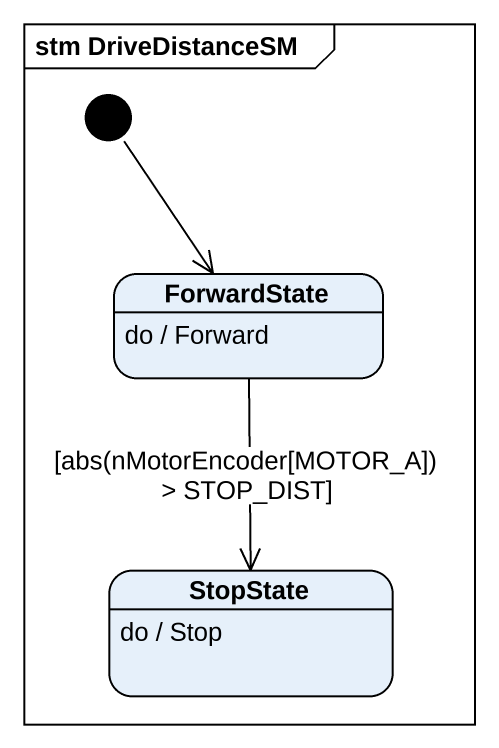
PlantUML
@startuml
mainframe stm DriveDistanceSM
hide empty description
state ForwardState
ForwardState : do / Forward
state StopState
StopState : do / Stop
[*] --> ForwardState
ForwardState --> StopState : [abs(nMotorEncoder[MOTOR_A]) > STOP_DIST]
@enduml
